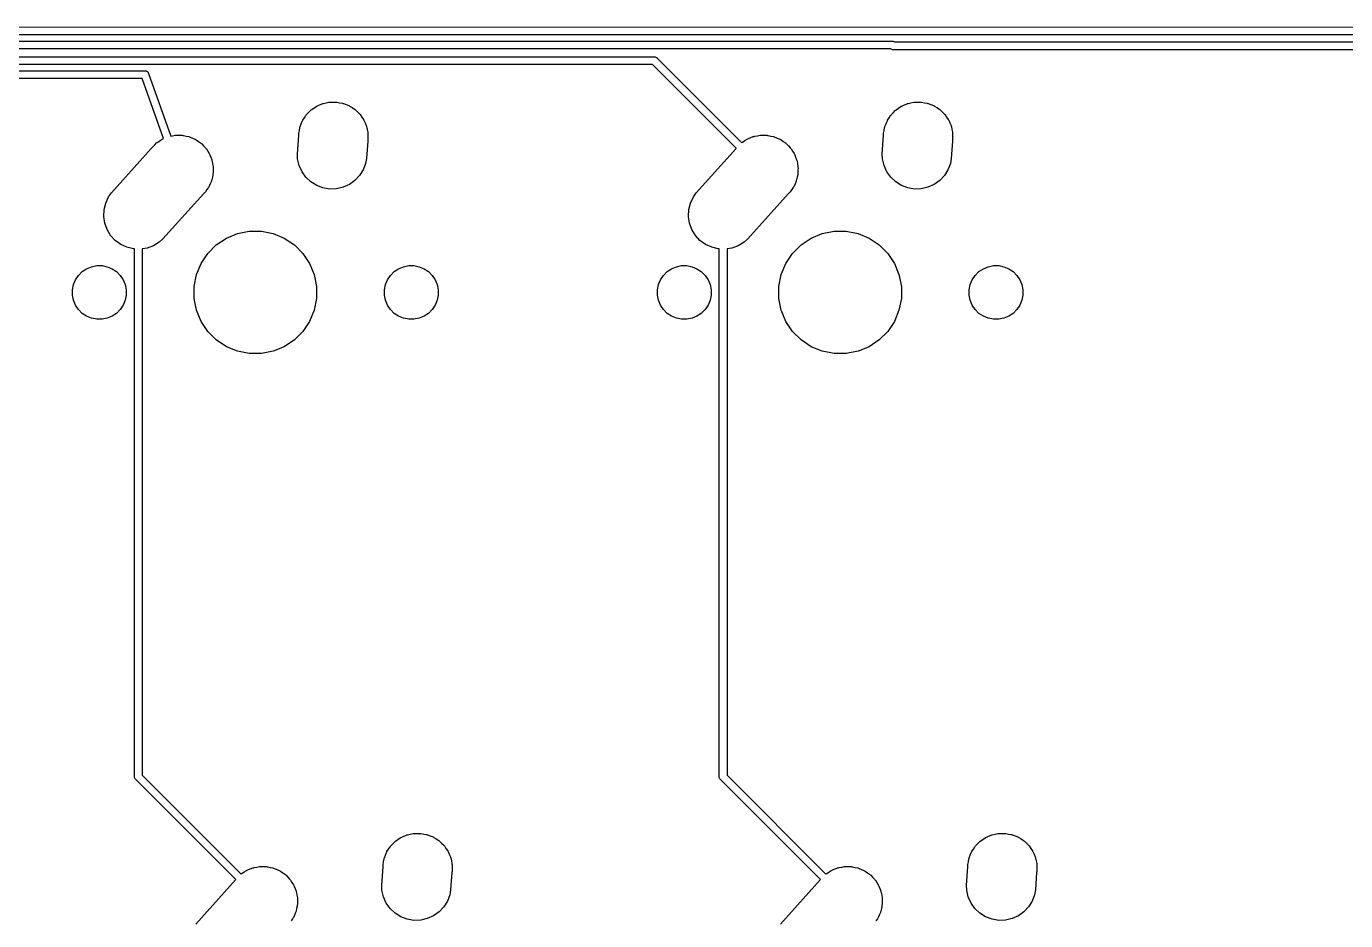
# Model space of a CAD drawing. Extents: x -26.1 to -7.5, y -7.6 to -2.2.
# Drawn here: x -11.126 to -9.434, y -3.339 to -2.191 of the extents above; entities that cross this region are included whole.
import ezdxf

# ---------------------------------------------------------------- set-up
doc = ezdxf.new("R2010")
doc.units = 0
doc.header["$MEASUREMENT"] = 0
doc.layers.add('BLACK', color=7, linetype='CONTINUOUS')

msp = doc.modelspace()

# ---------------------------------------------------------------- linework, layer by layer
at = {"layer": 'BLACK', "linetype": 'CONTINUOUS'}
for p, q in [((-21.1002, -2.191), (-8.00043, -2.192)), ((-8.00226, -2.202), (-21.0979, -2.201)), ((-20.8736, -2.20987), (-10.016, -2.20987)), ((-10.016, -2.20987), (-10.0158, -2.20985)), ((-10.0158, -2.20985), (-10.0155, -2.20987)), ((-10.0155, -2.20987), (-10.0148, -2.20995)), ((-10.0148, -2.20995), (-10.0138, -2.21023)), ((-10.0138, -2.21023), (-10.013, -2.2107)), ((-10.013, -2.2107), (-10.0126, -2.211)), ((-10.0126, -2.211), (-8.73143, -2.211)), ((-10.0178, -2.21987), (-20.8718, -2.21987)), ((-20.8088, -2.23), (-10.3214, -2.23)), ((-10.3214, -2.23), (-10.3212, -2.22998)), ((-10.3212, -2.22998), (-10.3209, -2.23)), ((-10.3209, -2.23), (-10.3202, -2.23007)), ((-10.3202, -2.23007), (-10.3193, -2.23036)), ((-10.3193, -2.23036), (-10.3184, -2.23082)), ((-10.3184, -2.23082), (-10.3176, -2.23145)), ((-10.3176, -2.23145), (-10.3175, -2.23164)), ((-10.3175, -2.23164), (-10.2089, -2.34026)), ((-10.0174, -2.22018), (-10.0178, -2.21987)), ((-10.0166, -2.22064), (-10.0174, -2.22018)), ((-10.0156, -2.22093), (-10.0166, -2.22064)), ((-10.0149, -2.221), (-10.0156, -2.22093)), ((-10.0146, -2.22102), (-10.0149, -2.221)), ((-10.0149, -2.221), (-10.0149, -2.221)), ((-10.0144, -2.221), (-10.0146, -2.22102)), ((-8.73326, -2.221), (-10.0144, -2.221)), ((-10.3233, -2.24), (-20.8069, -2.24)), ((-20.7338, -2.24787), (-10.9747, -2.24787)), ((-10.9747, -2.24787), (-10.9743, -2.24786)), ((-10.9743, -2.24786), (-10.974, -2.24791)), ((-10.974, -2.24791), (-10.9736, -2.24795)), ((-10.9736, -2.24795), (-10.9735, -2.24798)), ((-10.9735, -2.24798), (-10.9733, -2.248)), ((-10.9733, -2.248), (-10.973, -2.24813)), ((-10.973, -2.24813), (-10.9726, -2.24823)), ((-10.9726, -2.24823), (-10.9725, -2.24829)), ((-10.9725, -2.24829), (-10.9724, -2.24834)), ((-10.9724, -2.24834), (-10.9721, -2.24853)), ((-10.9721, -2.24853), (-10.9718, -2.2487)), ((-10.9718, -2.2487), (-10.9717, -2.24878)), ((-10.9717, -2.24878), (-10.9716, -2.24885)), ((-10.9716, -2.24885), (-10.9713, -2.24909)), ((-10.9713, -2.24909), (-10.971, -2.24932)), ((-10.971, -2.24932), (-10.9709, -2.24942)), ((-10.9709, -2.24942), (-10.9708, -2.24951)), ((-10.9708, -2.24951), (-10.9706, -2.2498)), ((-10.9706, -2.2498), (-10.9704, -2.25008)), ((-10.9704, -2.25008), (-10.9703, -2.2502)), ((-10.9703, -2.2502), (-10.9703, -2.2503)), ((-10.2159, -2.34733), (-10.3233, -2.24)), ((-10.9781, -2.25787), (-20.7319, -2.25787)), ((-10.9507, -2.33505), (-10.9781, -2.25787)), ((-10.9703, -2.2503), (-10.9701, -2.25063)), ((-10.9701, -2.25063), (-10.9699, -2.25095)), ((-10.9699, -2.25095), (-10.9698, -2.25131)), ((-10.9698, -2.25131), (-10.9412, -2.33175)), ((-10.7645, -2.30164), (-10.762, -2.29894)), ((-10.762, -2.29894), (-10.7614, -2.29856)), ((-10.7614, -2.29856), (-10.761, -2.2981)), ((-10.761, -2.2981), (-10.7579, -2.29603)), ((-10.7579, -2.29603), (-10.7549, -2.29388)), ((-10.7549, -2.29388), (-10.7543, -2.29361)), ((-10.7543, -2.29361), (-10.7537, -2.29325)), ((-10.7537, -2.29325), (-10.7503, -2.29183)), ((-10.7503, -2.29183), (-10.7469, -2.29031)), ((-10.7469, -2.29031), (-10.7463, -2.29016)), ((-10.7463, -2.29016), (-10.7457, -2.28991)), ((-10.7457, -2.28991), (-10.742, -2.28919)), ((-10.742, -2.28919), (-10.7384, -2.28836)), ((-10.7384, -2.28836), (-10.7377, -2.28834)), ((-10.7377, -2.28834), (-10.7371, -2.28821)), ((-10.7371, -2.28821), (-10.7334, -2.28821)), ((-10.7334, -2.28821), (-10.7297, -2.2881)), ((-10.7297, -2.2881), (-10.729, -2.28821)), ((-10.729, -2.28821), (-10.7284, -2.28821)), ((-10.7284, -2.28821), (-10.7247, -2.28893)), ((-10.7247, -2.28893), (-10.7211, -2.28955)), ((-10.7211, -2.28955), (-10.7205, -2.28978)), ((-10.7205, -2.28978), (-10.7198, -2.28991)), ((-10.7198, -2.28991), (-10.7164, -2.29133)), ((-10.7164, -2.29133), (-10.7129, -2.29265)), ((-10.7129, -2.29265), (-10.7124, -2.293)), ((-10.7124, -2.293), (-10.7118, -2.29325)), ((-10.7118, -2.29325), (-10.7087, -2.29531)), ((-10.7087, -2.29531), (-10.7055, -2.29728)), ((-10.7055, -2.29728), (-10.7051, -2.29773)), ((-10.7051, -2.29773), (-10.7045, -2.2981)), ((-10.7045, -2.2981), (-10.7019, -2.30072)), ((-10.7019, -2.30072), (-10.6992, -2.30327)), ((-10.0145, -2.30164), (-10.012, -2.29894)), ((-10.012, -2.29894), (-10.0114, -2.29856)), ((-10.0114, -2.29856), (-10.011, -2.2981)), ((-10.011, -2.2981), (-10.0079, -2.29603)), ((-10.0079, -2.29603), (-10.0049, -2.29388)), ((-10.0049, -2.29388), (-10.0043, -2.29361)), ((-10.0043, -2.29361), (-10.0037, -2.29325)), ((-10.0037, -2.29325), (-10.0003, -2.29183)), ((-10.0003, -2.29183), (-9.9969, -2.29031)), ((-9.9969, -2.29031), (-9.99626, -2.29016)), ((-9.99626, -2.29016), (-9.99566, -2.28991)), ((-9.99566, -2.28991), (-9.99202, -2.28919)), ((-9.99202, -2.28919), (-9.9884, -2.28836)), ((-9.9884, -2.28836), (-9.98774, -2.28834)), ((-9.98774, -2.28834), (-9.9871, -2.28821)), ((-9.9871, -2.28821), (-9.98339, -2.28821)), ((-9.98339, -2.28821), (-9.97968, -2.2881)), ((-9.97968, -2.2881), (-9.97903, -2.28821)), ((-9.97903, -2.28821), (-9.97838, -2.28821)), ((-9.97838, -2.28821), (-9.97474, -2.28893)), ((-9.97474, -2.28893), (-9.97107, -2.28955)), ((-9.97107, -2.28955), (-9.97046, -2.28978)), ((-9.97046, -2.28978), (-9.96982, -2.28991)), ((-9.96982, -2.28991), (-9.96639, -2.29133)), ((-9.96639, -2.29133), (-9.96292, -2.29265)), ((-9.96292, -2.29265), (-9.96237, -2.293)), ((-9.96237, -2.293), (-9.96176, -2.29325)), ((-9.96176, -2.29325), (-9.95867, -2.29531)), ((-9.95867, -2.29531), (-9.95553, -2.29728)), ((-9.95553, -2.29728), (-9.95505, -2.29773)), ((-9.95505, -2.29773), (-9.95451, -2.2981)), ((-9.95451, -2.2981), (-9.95188, -2.30072)), ((-9.95188, -2.30072), (-9.94918, -2.30327)), ((-10.7753, -2.31958), (-10.7739, -2.31615)), ((-10.7739, -2.31615), (-10.7726, -2.31268)), ((-10.7726, -2.31268), (-10.7722, -2.31213)), ((-10.7722, -2.31213), (-10.772, -2.31152)), ((-10.772, -2.31152), (-10.7699, -2.30843)), ((-10.7699, -2.30843), (-10.768, -2.30529)), ((-10.768, -2.30529), (-10.7675, -2.30481)), ((-10.7675, -2.30481), (-10.7671, -2.30427)), ((-10.7671, -2.30427), (-10.7645, -2.30164)), ((-10.6992, -2.30327), (-10.6988, -2.3038)), ((-10.6988, -2.3038), (-10.6983, -2.30427)), ((-10.6983, -2.30427), (-10.6963, -2.30735)), ((-10.6963, -2.30735), (-10.6941, -2.31038)), ((-10.6941, -2.31038), (-10.6939, -2.31098)), ((-10.6939, -2.31098), (-10.6935, -2.31152)), ((-10.6935, -2.31152), (-10.6921, -2.31495)), ((-10.6921, -2.31495), (-10.6905, -2.31834)), ((-10.0253, -2.31958), (-10.0239, -2.31615)), ((-10.0239, -2.31615), (-10.0226, -2.31268)), ((-10.0226, -2.31268), (-10.0222, -2.31213)), ((-10.0222, -2.31213), (-10.022, -2.31152)), ((-10.022, -2.31152), (-10.0199, -2.30843)), ((-10.0199, -2.30843), (-10.018, -2.30529)), ((-10.018, -2.30529), (-10.0175, -2.30481)), ((-10.0175, -2.30481), (-10.0171, -2.30427)), ((-10.0171, -2.30427), (-10.0145, -2.30164)), ((-9.94918, -2.30327), (-9.9488, -2.3038)), ((-9.9488, -2.3038), (-9.94834, -2.30427)), ((-9.94834, -2.30427), (-9.94627, -2.30735)), ((-9.94627, -2.30735), (-9.94412, -2.31038)), ((-9.94412, -2.31038), (-9.94385, -2.31098)), ((-9.94385, -2.31098), (-9.94349, -2.31152)), ((-9.94349, -2.31152), (-9.94207, -2.31495)), ((-9.94207, -2.31495), (-9.94055, -2.31834)), ((-10.9412, -2.33175), (-10.9388, -2.33139)), ((-10.9388, -2.33139), (-10.9355, -2.33073)), ((-10.9355, -2.33073), (-10.9345, -2.33073)), ((-10.9345, -2.33073), (-10.9336, -2.33058)), ((-10.9336, -2.33058), (-10.9302, -2.33073)), ((-10.9302, -2.33073), (-10.9268, -2.33073)), ((-10.9268, -2.33073), (-10.9258, -2.33092)), ((-10.9258, -2.33092), (-10.9249, -2.33096)), ((-10.9249, -2.33096), (-10.9216, -2.33177)), ((-10.9216, -2.33177), (-10.9182, -2.33243)), ((-10.9182, -2.33243), (-10.9173, -2.33281)), ((-10.9173, -2.33281), (-10.9164, -2.33304)), ((-10.9164, -2.33304), (-10.9133, -2.33447)), ((-10.9133, -2.33447), (-10.9102, -2.33577)), ((-10.7787, -2.35446), (-10.777, -2.33098)), ((-10.777, -2.32814), (-10.7763, -2.32449)), ((-10.777, -2.33098), (-10.777, -2.32814)), ((-10.7763, -2.32449), (-10.7757, -2.32083)), ((-10.7757, -2.32083), (-10.7755, -2.32022)), ((-10.7755, -2.32022), (-10.7753, -2.31958)), ((-10.6905, -2.31834), (-10.6904, -2.31898)), ((-10.6904, -2.31898), (-10.6902, -2.31958)), ((-10.6902, -2.31958), (-10.6894, -2.32322)), ((-10.6894, -2.32322), (-10.6886, -2.32684)), ((-10.6886, -2.32684), (-10.6886, -2.3275)), ((-10.6886, -2.3275), (-10.6884, -2.32814)), ((-10.6884, -2.32814), (-10.6884, -2.33185)), ((-10.6884, -2.33185), (-10.6884, -2.33338)), ((-10.6884, -2.33338), (-10.6884, -2.33403)), ((-10.6884, -2.33403), (-10.6884, -2.33686)), ((-10.2004, -2.33488), (-10.1972, -2.33373)), ((-10.1972, -2.33373), (-10.1941, -2.33243)), ((-10.1941, -2.33243), (-10.1931, -2.33224)), ((-10.1931, -2.33224), (-10.1922, -2.3319)), ((-10.1922, -2.3319), (-10.1888, -2.33139)), ((-10.1888, -2.33139), (-10.1855, -2.33073)), ((-10.1855, -2.33073), (-10.1845, -2.33073)), ((-10.1845, -2.33073), (-10.1836, -2.33058)), ((-10.1836, -2.33058), (-10.1802, -2.33073)), ((-10.1802, -2.33073), (-10.1768, -2.33073)), ((-10.1768, -2.33073), (-10.1758, -2.33092)), ((-10.1758, -2.33092), (-10.1749, -2.33096)), ((-10.1749, -2.33096), (-10.1716, -2.33177)), ((-10.1716, -2.33177), (-10.1682, -2.33243)), ((-10.1682, -2.33243), (-10.1673, -2.33281)), ((-10.1673, -2.33281), (-10.1664, -2.33304)), ((-10.1664, -2.33304), (-10.1633, -2.33447)), ((-10.1633, -2.33447), (-10.1602, -2.33577)), ((-10.0287, -2.35446), (-10.027, -2.33098)), ((-10.027, -2.32814), (-10.0263, -2.32449)), ((-10.027, -2.33098), (-10.027, -2.32814)), ((-10.0263, -2.32449), (-10.0257, -2.32083)), ((-10.0257, -2.32083), (-10.0255, -2.32022)), ((-10.0255, -2.32022), (-10.0253, -2.31958)), ((-9.94055, -2.31834), (-9.9404, -2.31898)), ((-9.9404, -2.31898), (-9.94015, -2.31958)), ((-9.94015, -2.31958), (-9.93943, -2.32322)), ((-9.93943, -2.32322), (-9.9386, -2.32684)), ((-9.9386, -2.32684), (-9.93858, -2.3275)), ((-9.93858, -2.3275), (-9.93845, -2.32814)), ((-9.93845, -2.32814), (-9.93845, -2.33185)), ((-9.93845, -2.33185), (-9.9384, -2.33338)), ((-9.9384, -2.33338), (-9.93845, -2.33403)), ((-9.93845, -2.33403), (-9.93845, -2.33686)), ((-11.0172, -2.40454), (-10.9662, -2.34779)), ((-10.9662, -2.34779), (-10.9656, -2.34679)), ((-10.9656, -2.34679), (-10.9633, -2.34455)), ((-10.9633, -2.34455), (-10.9627, -2.34382)), ((-10.9627, -2.34382), (-10.9618, -2.34301)), ((-10.9618, -2.34301), (-10.9594, -2.34062)), ((-10.9594, -2.34062), (-10.9586, -2.34007)), ((-10.9586, -2.34007), (-10.9579, -2.33941)), ((-10.9579, -2.33941), (-10.955, -2.33765)), ((-10.955, -2.33765), (-10.9521, -2.33577)), ((-10.9521, -2.33577), (-10.9512, -2.33539)), ((-10.9512, -2.33539), (-10.9507, -2.33505)), ((-10.9102, -2.33577), (-10.9094, -2.33632)), ((-10.9094, -2.33632), (-10.9085, -2.33673)), ((-10.9085, -2.33673), (-10.9057, -2.33874)), ((-10.9057, -2.33874), (-10.9029, -2.34062)), ((-10.9029, -2.34062), (-10.9022, -2.34131)), ((-10.9022, -2.34131), (-10.9014, -2.34189)), ((-10.9014, -2.34189), (-10.8992, -2.34439)), ((-10.8992, -2.34439), (-10.8968, -2.34679)), ((-10.8968, -2.34679), (-10.8962, -2.3476)), ((-10.8962, -2.3476), (-10.8956, -2.34833)), ((-10.8956, -2.34833), (-10.8938, -2.35123)), ((-10.8938, -2.35123), (-10.8919, -2.35404)), ((-10.6887, -2.33837), (-10.6903, -2.36055)), ((-10.6884, -2.33686), (-10.6887, -2.33837)), ((-10.2672, -2.40454), (-10.2162, -2.34779)), ((-10.2162, -2.34779), (-10.2159, -2.34733)), ((-10.2089, -2.34026), (-10.2086, -2.34007)), ((-10.2086, -2.34007), (-10.2079, -2.33941)), ((-10.2079, -2.33941), (-10.205, -2.33765)), ((-10.205, -2.33765), (-10.2021, -2.33577)), ((-10.2021, -2.33577), (-10.2012, -2.33539)), ((-10.2012, -2.33539), (-10.2004, -2.33488)), ((-10.1602, -2.33577), (-10.1594, -2.33632)), ((-10.1594, -2.33632), (-10.1585, -2.33673)), ((-10.1585, -2.33673), (-10.1557, -2.33874)), ((-10.1557, -2.33874), (-10.1529, -2.34062)), ((-10.1529, -2.34062), (-10.1522, -2.34131)), ((-10.1522, -2.34131), (-10.1514, -2.34189)), ((-10.1514, -2.34189), (-10.1492, -2.34439)), ((-10.1492, -2.34439), (-10.1468, -2.34679)), ((-10.1468, -2.34679), (-10.1462, -2.3476)), ((-10.1462, -2.3476), (-10.1456, -2.34833)), ((-10.1456, -2.34833), (-10.1438, -2.35123)), ((-10.1438, -2.35123), (-10.1419, -2.35404)), ((-9.93875, -2.33837), (-9.94028, -2.36055)), ((-9.93845, -2.33686), (-9.93875, -2.33837)), ((-10.8919, -2.35404), (-10.8915, -2.35495)), ((-10.8915, -2.35495), (-10.891, -2.35579)), ((-10.891, -2.35579), (-10.8899, -2.35897)), ((-10.8899, -2.35897), (-10.8886, -2.3621)), ((-10.8886, -2.3621), (-10.8884, -2.36306)), ((-10.8884, -2.36306), (-10.888, -2.36399)), ((-10.888, -2.36399), (-10.8875, -2.36734)), ((-10.8875, -2.36734), (-10.8869, -2.37066)), ((-10.7785, -2.36099), (-10.7787, -2.35446)), ((-10.7765, -2.3695), (-10.7785, -2.36099)), ((-10.6914, -2.367), (-10.6945, -2.37515)), ((-10.6903, -2.36055), (-10.6914, -2.367)), ((-10.1419, -2.35404), (-10.1415, -2.35495)), ((-10.1415, -2.35495), (-10.141, -2.35579)), ((-10.141, -2.35579), (-10.1399, -2.35897)), ((-10.1399, -2.35897), (-10.1386, -2.3621)), ((-10.1386, -2.3621), (-10.1384, -2.36306)), ((-10.1384, -2.36306), (-10.138, -2.36399)), ((-10.138, -2.36399), (-10.1375, -2.36734)), ((-10.1375, -2.36734), (-10.1369, -2.37066)), ((-10.0285, -2.36099), (-10.0287, -2.35446)), ((-10.0265, -2.3695), (-10.0285, -2.36099)), ((-9.94137, -2.367), (-9.94447, -2.37515)), ((-9.94028, -2.36055), (-9.94137, -2.367)), ((-10.8879, -2.38462), (-10.8886, -2.38794)), ((-10.8871, -2.38133), (-10.8879, -2.38462)), ((-10.8869, -2.37938), (-10.8871, -2.38035)), ((-10.8871, -2.38035), (-10.8871, -2.38133)), ((-10.8869, -2.37066), (-10.8869, -2.37164)), ((-10.8869, -2.37164), (-10.8867, -2.37261)), ((-10.8867, -2.37261), (-10.8869, -2.376)), ((-10.8869, -2.376), (-10.8869, -2.37938)), ((-10.7729, -2.37746), (-10.7765, -2.3695)), ((-10.7679, -2.38457), (-10.7729, -2.37746)), ((-10.7615, -2.39055), (-10.7679, -2.38457)), ((-10.6991, -2.38255), (-10.7051, -2.3889)), ((-10.6945, -2.37515), (-10.6991, -2.38255)), ((-10.1379, -2.38462), (-10.1386, -2.38794)), ((-10.1371, -2.38133), (-10.1379, -2.38462)), ((-10.1369, -2.37938), (-10.1371, -2.38035)), ((-10.1371, -2.38035), (-10.1371, -2.38133)), ((-10.1369, -2.37066), (-10.1369, -2.37164)), ((-10.1369, -2.37164), (-10.1367, -2.37261)), ((-10.1367, -2.37261), (-10.1369, -2.376)), ((-10.1369, -2.376), (-10.1369, -2.37938)), ((-10.0229, -2.37746), (-10.0265, -2.3695)), ((-10.0179, -2.38457), (-10.0229, -2.37746)), ((-10.0115, -2.39055), (-10.0179, -2.38457)), ((-9.9491, -2.38255), (-9.95508, -2.3889)), ((-9.94447, -2.37515), (-9.9491, -2.38255)), ((-10.8949, -2.40044), (-10.8968, -2.40325)), ((-10.8929, -2.39771), (-10.8949, -2.40044)), ((-10.8925, -2.39682), (-10.8929, -2.39771)), ((-10.8919, -2.396), (-10.8925, -2.39682)), ((-10.8906, -2.39287), (-10.8919, -2.396)), ((-10.8892, -2.3898), (-10.8906, -2.39287)), ((-10.889, -2.38885), (-10.8892, -2.3898)), ((-10.8886, -2.38794), (-10.889, -2.38885)), ((-10.7541, -2.39518), (-10.7615, -2.39055)), ((-10.746, -2.39828), (-10.7541, -2.39518)), ((-10.7374, -2.39973), (-10.746, -2.39828)), ((-10.7287, -2.39948), (-10.7374, -2.39973)), ((-10.7202, -2.39753), (-10.7287, -2.39948)), ((-10.7122, -2.39395), (-10.7202, -2.39753)), ((-10.7051, -2.3889), (-10.7122, -2.39395)), ((-10.1449, -2.40044), (-10.1468, -2.40325)), ((-10.1429, -2.39771), (-10.1449, -2.40044)), ((-10.1425, -2.39682), (-10.1429, -2.39771)), ((-10.1419, -2.396), (-10.1425, -2.39682)), ((-10.1406, -2.39287), (-10.1419, -2.396)), ((-10.1392, -2.3898), (-10.1406, -2.39287)), ((-10.139, -2.38885), (-10.1392, -2.3898)), ((-10.1386, -2.38794), (-10.139, -2.38885)), ((-10.0041, -2.39518), (-10.0115, -2.39055)), ((-9.99598, -2.39828), (-10.0041, -2.39518)), ((-9.98738, -2.39973), (-9.99598, -2.39828)), ((-9.97866, -2.39948), (-9.98738, -2.39973)), ((-9.97015, -2.39753), (-9.97866, -2.39948)), ((-9.96219, -2.39395), (-9.97015, -2.39753)), ((-9.95508, -2.3889), (-9.96219, -2.39395)), ((-11.0268, -2.42619), (-11.0247, -2.41772)), ((-11.0247, -2.41772), (-11.021, -2.40981)), ((-11.021, -2.40981), (-11.0172, -2.40454)), ((-10.899, -2.40549), (-10.9512, -2.4637)), ((-10.8968, -2.40325), (-10.899, -2.40549)), ((-10.2768, -2.42619), (-10.2747, -2.41772)), ((-10.2747, -2.41772), (-10.271, -2.40981)), ((-10.271, -2.40981), (-10.2672, -2.40454)), ((-10.149, -2.40549), (-10.2012, -2.4637)), ((-10.1468, -2.40325), (-10.149, -2.40549)), ((-11.0272, -2.43491), (-11.0268, -2.42619)), ((-11.0259, -2.44353), (-11.0272, -2.43491)), ((-10.2772, -2.43491), (-10.2768, -2.42619)), ((-10.2759, -2.44353), (-10.2772, -2.43491)), ((-11.0229, -2.45173), (-11.0259, -2.44353)), ((-11.0184, -2.45919), (-11.0229, -2.45173)), ((-10.2729, -2.45173), (-10.2759, -2.44353)), ((-10.2684, -2.45919), (-10.2729, -2.45173)), ((-11.0125, -2.46563), (-11.0184, -2.45919)), ((-11.0054, -2.47079), (-11.0125, -2.46563)), ((-10.956, -2.46811), (-10.9635, -2.47264)), ((-10.9512, -2.4637), (-10.956, -2.46811)), ((-10.8828, -2.47153), (-10.8699, -2.46293)), ((-10.8699, -2.46293), (-10.8556, -2.45702)), ((-10.8556, -2.45702), (-10.8405, -2.454)), ((-10.8405, -2.454), (-10.825, -2.454)), ((-10.825, -2.454), (-10.8098, -2.45702)), ((-10.8098, -2.45702), (-10.7956, -2.46293)), ((-10.7956, -2.46293), (-10.7827, -2.47153)), ((-10.2625, -2.46563), (-10.2684, -2.45919)), ((-10.2554, -2.47079), (-10.2625, -2.46563)), ((-10.206, -2.46811), (-10.2135, -2.47264)), ((-10.2012, -2.4637), (-10.206, -2.46811)), ((-10.1328, -2.47153), (-10.1199, -2.46293)), ((-10.1199, -2.46293), (-10.1056, -2.45702)), ((-10.1056, -2.45702), (-10.0905, -2.454)), ((-10.0905, -2.454), (-10.075, -2.454)), ((-10.075, -2.454), (-10.0598, -2.45702)), ((-10.0598, -2.45702), (-10.0456, -2.46293)), ((-10.0456, -2.46293), (-10.0327, -2.47153)), ((-10.9975, -2.47448), (-11.0054, -2.47079)), ((-10.989, -2.47656), (-10.9975, -2.47448)), ((-10.9877, -2.47661), (-10.989, -2.47656)), ((-10.9877, -3.1537), (-10.9877, -2.47661)), ((-10.9717, -2.47562), (-10.9777, -2.47654)), ((-10.9777, -2.47654), (-10.9777, -3.15187)), ((-10.9635, -2.47264), (-10.9717, -2.47562)), ((-10.9023, -2.49532), (-10.8937, -2.48246)), ((-10.8937, -2.48246), (-10.8828, -2.47153)), ((-10.7827, -2.47153), (-10.7718, -2.48246)), ((-10.7718, -2.48246), (-10.7632, -2.49532)), ((-10.2475, -2.47448), (-10.2554, -2.47079)), ((-10.239, -2.47656), (-10.2475, -2.47448)), ((-10.2377, -2.47661), (-10.239, -2.47656)), ((-10.2377, -3.1537), (-10.2377, -2.47661)), ((-10.2217, -2.47562), (-10.2277, -2.47654)), ((-10.2277, -2.47654), (-10.2277, -3.15187)), ((-10.2135, -2.47264), (-10.2217, -2.47562)), ((-10.1523, -2.49532), (-10.1437, -2.48246)), ((-10.1437, -2.48246), (-10.1328, -2.47153)), ((-10.0327, -2.47153), (-10.0218, -2.48246)), ((-10.0218, -2.48246), (-10.0132, -2.49532)), ((-11.0547, -2.50574), (-11.0491, -2.50197)), ((-11.0491, -2.50197), (-11.0428, -2.49938)), ((-11.0428, -2.49938), (-11.0361, -2.49805)), ((-11.0361, -2.49805), (-11.0293, -2.49805)), ((-11.0293, -2.49805), (-11.0227, -2.49938)), ((-11.0227, -2.49938), (-11.0164, -2.50197)), ((-11.0164, -2.50197), (-11.0108, -2.50574)), ((-10.9082, -2.5096), (-10.9023, -2.49532)), ((-10.7632, -2.49532), (-10.7573, -2.5096)), ((-10.6547, -2.50574), (-10.6491, -2.50197)), ((-10.6491, -2.50197), (-10.6428, -2.49938)), ((-10.6428, -2.49938), (-10.6361, -2.49805)), ((-10.6361, -2.49805), (-10.6293, -2.49805)), ((-10.6293, -2.49805), (-10.6227, -2.49938)), ((-10.6227, -2.49938), (-10.6164, -2.50197)), ((-10.6164, -2.50197), (-10.6108, -2.50574)), ((-10.3047, -2.50574), (-10.2991, -2.50197)), ((-10.2991, -2.50197), (-10.2928, -2.49938)), ((-10.2928, -2.49938), (-10.2861, -2.49805)), ((-10.2861, -2.49805), (-10.2793, -2.49805)), ((-10.2793, -2.49805), (-10.2727, -2.49938)), ((-10.2727, -2.49938), (-10.2664, -2.50197)), ((-10.2664, -2.50197), (-10.2608, -2.50574)), ((-10.1582, -2.5096), (-10.1523, -2.49532)), ((-10.0132, -2.49532), (-10.0073, -2.5096)), ((-9.9047, -2.50574), (-9.89906, -2.50197)), ((-9.89906, -2.50197), (-9.89279, -2.49938)), ((-9.89279, -2.49938), (-9.88613, -2.49805)), ((-9.88613, -2.49805), (-9.87935, -2.49805)), ((-9.87935, -2.49805), (-9.87269, -2.49938)), ((-9.87269, -2.49938), (-9.86642, -2.50197)), ((-9.86642, -2.50197), (-9.86078, -2.50574)), ((-11.0659, -2.52245), (-11.0633, -2.51618)), ((-11.0633, -2.51618), (-11.0595, -2.51054)), ((-11.0595, -2.51054), (-11.0547, -2.50574)), ((-11.0108, -2.50574), (-11.006, -2.51054)), ((-11.006, -2.51054), (-11.0022, -2.51618)), ((-11.0022, -2.51618), (-10.9996, -2.52245)), ((-10.9112, -2.52477), (-10.9082, -2.5096)), ((-10.7573, -2.5096), (-10.7542, -2.52477)), ((-10.6659, -2.52245), (-10.6633, -2.51618)), ((-10.6633, -2.51618), (-10.6595, -2.51054)), ((-10.6595, -2.51054), (-10.6547, -2.50574)), ((-10.6108, -2.50574), (-10.606, -2.51054)), ((-10.606, -2.51054), (-10.6022, -2.51618)), ((-10.6022, -2.51618), (-10.5996, -2.52245)), ((-10.3159, -2.52245), (-10.3133, -2.51618)), ((-10.3133, -2.51618), (-10.3095, -2.51054)), ((-10.3095, -2.51054), (-10.3047, -2.50574)), ((-10.2608, -2.50574), (-10.256, -2.51054)), ((-10.256, -2.51054), (-10.2522, -2.51618)), ((-10.2522, -2.51618), (-10.2496, -2.52245)), ((-10.1612, -2.52477), (-10.1582, -2.5096)), ((-10.0073, -2.5096), (-10.0042, -2.52477)), ((-9.91587, -2.52245), (-9.91327, -2.51618)), ((-9.91327, -2.51618), (-9.9095, -2.51054)), ((-9.9095, -2.51054), (-9.9047, -2.50574)), ((-9.86078, -2.50574), (-9.85598, -2.51054)), ((-9.85598, -2.51054), (-9.85221, -2.51618)), ((-9.85221, -2.51618), (-9.84962, -2.52245)), ((-11.0672, -2.52911), (-11.0659, -2.52245)), ((-11.0672, -2.53589), (-11.0672, -2.52911)), ((-11.0659, -2.54255), (-11.0672, -2.53589)), ((-10.9996, -2.52245), (-10.9983, -2.52911)), ((-10.9983, -2.53589), (-10.9996, -2.54255)), ((-10.9983, -2.52911), (-10.9983, -2.53589)), ((-10.9112, -2.54023), (-10.9112, -2.52477)), ((-10.7542, -2.52477), (-10.7542, -2.54023)), ((-10.6672, -2.52911), (-10.6659, -2.52245)), ((-10.6672, -2.53589), (-10.6672, -2.52911)), ((-10.6659, -2.54255), (-10.6672, -2.53589)), ((-10.5996, -2.52245), (-10.5983, -2.52911)), ((-10.5983, -2.53589), (-10.5996, -2.54255)), ((-10.5983, -2.52911), (-10.5983, -2.53589)), ((-10.3172, -2.52911), (-10.3159, -2.52245)), ((-10.3172, -2.53589), (-10.3172, -2.52911)), ((-10.3159, -2.54255), (-10.3172, -2.53589)), ((-10.2496, -2.52245), (-10.2483, -2.52911)), ((-10.2483, -2.53589), (-10.2496, -2.54255)), ((-10.2483, -2.52911), (-10.2483, -2.53589)), ((-10.1612, -2.54023), (-10.1612, -2.52477)), ((-10.0042, -2.52477), (-10.0042, -2.54023)), ((-9.91719, -2.52911), (-9.91587, -2.52245)), ((-9.91719, -2.53589), (-9.91719, -2.52911)), ((-9.91587, -2.54255), (-9.91719, -2.53589)), ((-9.84962, -2.52245), (-9.84829, -2.52911)), ((-9.84829, -2.53589), (-9.84962, -2.54255)), ((-9.84829, -2.52911), (-9.84829, -2.53589)), ((-11.0633, -2.54882), (-11.0659, -2.54255)), ((-11.0595, -2.55446), (-11.0633, -2.54882)), ((-11.0547, -2.55926), (-11.0595, -2.55446)), ((-11.006, -2.55446), (-11.0108, -2.55926)), ((-11.0022, -2.54882), (-11.006, -2.55446)), ((-10.9996, -2.54255), (-11.0022, -2.54882)), ((-10.9082, -2.5554), (-10.9112, -2.54023)), ((-10.7542, -2.54023), (-10.7573, -2.5554)), ((-10.6633, -2.54882), (-10.6659, -2.54255)), ((-10.6595, -2.55446), (-10.6633, -2.54882)), ((-10.6547, -2.55926), (-10.6595, -2.55446)), ((-10.606, -2.55446), (-10.6108, -2.55926)), ((-10.6022, -2.54882), (-10.606, -2.55446)), ((-10.5996, -2.54255), (-10.6022, -2.54882)), ((-10.3133, -2.54882), (-10.3159, -2.54255)), ((-10.3095, -2.55446), (-10.3133, -2.54882)), ((-10.3047, -2.55926), (-10.3095, -2.55446)), ((-10.256, -2.55446), (-10.2608, -2.55926)), ((-10.2522, -2.54882), (-10.256, -2.55446)), ((-10.2496, -2.54255), (-10.2522, -2.54882)), ((-10.1582, -2.5554), (-10.1612, -2.54023)), ((-10.0042, -2.54023), (-10.0073, -2.5554)), ((-9.91327, -2.54882), (-9.91587, -2.54255)), ((-9.9095, -2.55446), (-9.91327, -2.54882)), ((-9.9047, -2.55926), (-9.9095, -2.55446)), ((-9.85598, -2.55446), (-9.86078, -2.55926)), ((-9.85221, -2.54882), (-9.85598, -2.55446)), ((-9.84962, -2.54255), (-9.85221, -2.54882)), ((-11.0491, -2.56303), (-11.0547, -2.55926)), ((-11.0428, -2.56562), (-11.0491, -2.56303)), ((-11.0361, -2.56695), (-11.0428, -2.56562)), ((-11.0293, -2.56695), (-11.0361, -2.56695)), ((-11.0227, -2.56562), (-11.0293, -2.56695)), ((-11.0164, -2.56303), (-11.0227, -2.56562)), ((-11.0108, -2.55926), (-11.0164, -2.56303)), ((-10.9023, -2.56968), (-10.9082, -2.5554)), ((-10.8937, -2.58254), (-10.9023, -2.56968)), ((-10.7632, -2.56968), (-10.7718, -2.58254)), ((-10.7573, -2.5554), (-10.7632, -2.56968)), ((-10.6491, -2.56303), (-10.6547, -2.55926)), ((-10.6428, -2.56562), (-10.6491, -2.56303)), ((-10.6361, -2.56695), (-10.6428, -2.56562)), ((-10.6293, -2.56695), (-10.6361, -2.56695)), ((-10.6227, -2.56562), (-10.6293, -2.56695)), ((-10.6164, -2.56303), (-10.6227, -2.56562)), ((-10.6108, -2.55926), (-10.6164, -2.56303)), ((-10.2991, -2.56303), (-10.3047, -2.55926)), ((-10.2928, -2.56562), (-10.2991, -2.56303)), ((-10.2861, -2.56695), (-10.2928, -2.56562)), ((-10.2793, -2.56695), (-10.2861, -2.56695)), ((-10.2727, -2.56562), (-10.2793, -2.56695)), ((-10.2664, -2.56303), (-10.2727, -2.56562)), ((-10.2608, -2.55926), (-10.2664, -2.56303)), ((-10.1523, -2.56968), (-10.1582, -2.5554)), ((-10.1437, -2.58254), (-10.1523, -2.56968)), ((-10.0132, -2.56968), (-10.0218, -2.58254)), ((-10.0073, -2.5554), (-10.0132, -2.56968)), ((-9.89906, -2.56303), (-9.9047, -2.55926)), ((-9.89279, -2.56562), (-9.89906, -2.56303)), ((-9.88613, -2.56695), (-9.89279, -2.56562)), ((-9.87935, -2.56695), (-9.88613, -2.56695)), ((-9.87269, -2.56562), (-9.87935, -2.56695)), ((-9.86642, -2.56303), (-9.87269, -2.56562)), ((-9.86078, -2.55926), (-9.86642, -2.56303)), ((-10.8828, -2.59347), (-10.8937, -2.58254)), ((-10.7718, -2.58254), (-10.7827, -2.59347)), ((-10.1328, -2.59347), (-10.1437, -2.58254)), ((-10.0218, -2.58254), (-10.0327, -2.59347)), ((-10.8699, -2.60207), (-10.8828, -2.59347)), ((-10.8556, -2.60798), (-10.8699, -2.60207)), ((-10.7956, -2.60207), (-10.8098, -2.60798)), ((-10.7827, -2.59347), (-10.7956, -2.60207)), ((-10.1199, -2.60207), (-10.1328, -2.59347)), ((-10.1056, -2.60798), (-10.1199, -2.60207)), ((-10.0456, -2.60207), (-10.0598, -2.60798)), ((-10.0327, -2.59347), (-10.0456, -2.60207)), ((-10.8405, -2.611), (-10.8556, -2.60798)), ((-10.825, -2.611), (-10.8405, -2.611)), ((-10.8098, -2.60798), (-10.825, -2.611)), ((-10.0905, -2.611), (-10.1056, -2.60798)), ((-10.075, -2.611), (-10.0905, -2.611)), ((-10.0598, -2.60798), (-10.075, -2.611)), ((-10.9878, -3.15394), (-10.9877, -3.1537)), ((-10.9877, -3.15492), (-10.9878, -3.15394)), ((-10.9874, -3.15587), (-10.9877, -3.15492)), ((-10.9871, -3.15641), (-10.9874, -3.15587)), ((-10.9869, -3.15674), (-10.9871, -3.15641)), ((-10.9863, -3.1575), (-10.9869, -3.15674)), ((-10.9861, -3.15765), (-10.9863, -3.1575)), ((-10.8579, -3.28583), (-10.9861, -3.15765)), ((-10.9777, -3.15187), (-10.8509, -3.27876)), ((-10.2378, -3.15394), (-10.2377, -3.1537)), ((-10.2377, -3.15492), (-10.2378, -3.15394)), ((-10.2374, -3.15587), (-10.2377, -3.15492)), ((-10.2371, -3.15641), (-10.2374, -3.15587)), ((-10.2369, -3.15674), (-10.2371, -3.15641)), ((-10.2363, -3.1575), (-10.2369, -3.15674)), ((-10.2361, -3.15765), (-10.2363, -3.1575)), ((-10.1079, -3.28583), (-10.2361, -3.15765)), ((-10.2277, -3.15187), (-10.1009, -3.27876)), ((-10.6457, -3.23175), (-10.6423, -3.23033)), ((-10.6423, -3.23033), (-10.6389, -3.22881)), ((-10.6389, -3.22881), (-10.6383, -3.22866)), ((-10.6383, -3.22866), (-10.6377, -3.22841)), ((-10.6377, -3.22841), (-10.634, -3.22769)), ((-10.634, -3.22769), (-10.6304, -3.22686)), ((-10.6304, -3.22686), (-10.6297, -3.22684)), ((-10.6297, -3.22684), (-10.6291, -3.22671)), ((-10.6291, -3.22671), (-10.6254, -3.22671)), ((-10.6254, -3.22671), (-10.6217, -3.2266)), ((-10.6217, -3.2266), (-10.621, -3.22671)), ((-10.621, -3.22671), (-10.6204, -3.22671)), ((-10.6204, -3.22671), (-10.6167, -3.22743)), ((-10.6167, -3.22743), (-10.6131, -3.22805)), ((-10.6131, -3.22805), (-10.6125, -3.22828)), ((-10.6125, -3.22828), (-10.6118, -3.22841)), ((-10.6118, -3.22841), (-10.6084, -3.22983)), ((-10.6084, -3.22983), (-10.6049, -3.23115)), ((-10.6049, -3.23115), (-10.6044, -3.2315)), ((-10.6044, -3.2315), (-10.6038, -3.23175)), ((-9.89572, -3.23175), (-9.89229, -3.23033)), ((-9.89229, -3.23033), (-9.8889, -3.22881)), ((-9.8889, -3.22881), (-9.88826, -3.22866)), ((-9.88826, -3.22866), (-9.88766, -3.22841)), ((-9.88766, -3.22841), (-9.88402, -3.22769)), ((-9.88402, -3.22769), (-9.8804, -3.22686)), ((-9.8804, -3.22686), (-9.87974, -3.22684)), ((-9.87974, -3.22684), (-9.8791, -3.22671)), ((-9.8791, -3.22671), (-9.87539, -3.22671)), ((-9.87539, -3.22671), (-9.87168, -3.2266)), ((-9.87168, -3.2266), (-9.87103, -3.22671)), ((-9.87103, -3.22671), (-9.87038, -3.22671)), ((-9.87038, -3.22671), (-9.86674, -3.22743)), ((-9.86674, -3.22743), (-9.86307, -3.22805)), ((-9.86307, -3.22805), (-9.86246, -3.22828)), ((-9.86246, -3.22828), (-9.86182, -3.22841)), ((-9.86182, -3.22841), (-9.85839, -3.22983)), ((-9.85839, -3.22983), (-9.85492, -3.23115)), ((-9.85492, -3.23115), (-9.85437, -3.2315)), ((-9.85437, -3.2315), (-9.85376, -3.23175)), ((-10.664, -3.25002), (-10.6619, -3.24693)), ((-10.6619, -3.24693), (-10.66, -3.24379)), ((-10.66, -3.24379), (-10.6595, -3.24331)), ((-10.6595, -3.24331), (-10.6591, -3.24277)), ((-10.6591, -3.24277), (-10.6565, -3.24014)), ((-10.6565, -3.24014), (-10.654, -3.23744)), ((-10.654, -3.23744), (-10.6534, -3.23706)), ((-10.6534, -3.23706), (-10.653, -3.2366)), ((-10.653, -3.2366), (-10.6499, -3.23453)), ((-10.6499, -3.23453), (-10.6469, -3.23238)), ((-10.6469, -3.23238), (-10.6463, -3.23211)), ((-10.6463, -3.23211), (-10.6457, -3.23175)), ((-10.6038, -3.23175), (-10.6007, -3.23381)), ((-10.6007, -3.23381), (-10.5975, -3.23578)), ((-10.5975, -3.23578), (-10.5971, -3.23623)), ((-10.5971, -3.23623), (-10.5965, -3.2366)), ((-10.5965, -3.2366), (-10.5939, -3.23922)), ((-10.5939, -3.23922), (-10.5912, -3.24177)), ((-10.5912, -3.24177), (-10.5908, -3.2423)), ((-10.5908, -3.2423), (-10.5903, -3.24277)), ((-10.5903, -3.24277), (-10.5883, -3.24585)), ((-10.5883, -3.24585), (-10.5861, -3.24888)), ((-9.91399, -3.25002), (-9.91193, -3.24693)), ((-9.91193, -3.24693), (-9.90996, -3.24379)), ((-9.90996, -3.24379), (-9.90951, -3.24331)), ((-9.90951, -3.24331), (-9.90914, -3.24277)), ((-9.90914, -3.24277), (-9.90652, -3.24014)), ((-9.90652, -3.24014), (-9.90397, -3.23744)), ((-9.90397, -3.23744), (-9.90344, -3.23706)), ((-9.90344, -3.23706), (-9.90297, -3.2366)), ((-9.90297, -3.2366), (-9.89989, -3.23453)), ((-9.89989, -3.23453), (-9.89686, -3.23238)), ((-9.89686, -3.23238), (-9.89626, -3.23211)), ((-9.89626, -3.23211), (-9.89572, -3.23175)), ((-9.85376, -3.23175), (-9.85067, -3.23381)), ((-9.85067, -3.23381), (-9.84753, -3.23578)), ((-9.84753, -3.23578), (-9.84705, -3.23623)), ((-9.84705, -3.23623), (-9.84651, -3.2366)), ((-9.84651, -3.2366), (-9.84388, -3.23922)), ((-9.84388, -3.23922), (-9.84118, -3.24177)), ((-9.84118, -3.24177), (-9.8408, -3.2423)), ((-9.8408, -3.2423), (-9.84034, -3.24277)), ((-9.84034, -3.24277), (-9.83827, -3.24585)), ((-9.83827, -3.24585), (-9.83612, -3.24888)), ((-10.669, -3.26664), (-10.6683, -3.26299)), ((-10.6683, -3.26299), (-10.6677, -3.25933)), ((-10.6677, -3.25933), (-10.6675, -3.25872)), ((-10.6675, -3.25872), (-10.6673, -3.25808)), ((-10.6673, -3.25808), (-10.6659, -3.25465)), ((-10.6659, -3.25465), (-10.6646, -3.25118)), ((-10.6646, -3.25118), (-10.6642, -3.25063)), ((-10.6642, -3.25063), (-10.664, -3.25002)), ((-10.5861, -3.24888), (-10.5859, -3.24948)), ((-10.5859, -3.24948), (-10.5855, -3.25002)), ((-10.5855, -3.25002), (-10.5841, -3.25345)), ((-10.5841, -3.25345), (-10.5825, -3.25684)), ((-10.5825, -3.25684), (-10.5824, -3.25748)), ((-10.5824, -3.25748), (-10.5822, -3.25808)), ((-10.5822, -3.25808), (-10.5814, -3.26172)), ((-10.5814, -3.26172), (-10.5806, -3.26534)), ((-10.5806, -3.26534), (-10.5806, -3.266)), ((-9.91903, -3.26664), (-9.91831, -3.26299)), ((-9.91831, -3.26299), (-9.91769, -3.25933)), ((-9.91769, -3.25933), (-9.91746, -3.25872)), ((-9.91746, -3.25872), (-9.91733, -3.25808)), ((-9.91733, -3.25808), (-9.91591, -3.25465)), ((-9.91591, -3.25465), (-9.91459, -3.25118)), ((-9.91459, -3.25118), (-9.91424, -3.25063)), ((-9.91424, -3.25063), (-9.91399, -3.25002)), ((-9.83612, -3.24888), (-9.83585, -3.24948)), ((-9.83585, -3.24948), (-9.83549, -3.25002)), ((-9.83549, -3.25002), (-9.83407, -3.25345)), ((-9.83407, -3.25345), (-9.83255, -3.25684)), ((-9.83255, -3.25684), (-9.8324, -3.25748)), ((-9.8324, -3.25748), (-9.83215, -3.25808)), ((-9.83215, -3.25808), (-9.83143, -3.26172)), ((-9.83143, -3.26172), (-9.8306, -3.26534)), ((-9.8306, -3.26534), (-9.83058, -3.266)), ((-10.8509, -3.27876), (-10.8506, -3.27857)), ((-10.8506, -3.27857), (-10.8499, -3.27791)), ((-10.8499, -3.27791), (-10.847, -3.27615)), ((-10.847, -3.27615), (-10.8441, -3.27427)), ((-10.8441, -3.27427), (-10.8432, -3.27389)), ((-10.8432, -3.27389), (-10.8424, -3.27338)), ((-10.8424, -3.27338), (-10.8392, -3.27223)), ((-10.8392, -3.27223), (-10.8361, -3.27093)), ((-10.8361, -3.27093), (-10.8351, -3.27074)), ((-10.8351, -3.27074), (-10.8342, -3.2704)), ((-10.8342, -3.2704), (-10.8308, -3.26989)), ((-10.8308, -3.26989), (-10.8275, -3.26923)), ((-10.8275, -3.26923), (-10.8265, -3.26923)), ((-10.8265, -3.26923), (-10.8256, -3.26908)), ((-10.8256, -3.26908), (-10.8222, -3.26923)), ((-10.8222, -3.26923), (-10.8188, -3.26923)), ((-10.8188, -3.26923), (-10.8178, -3.26942)), ((-10.8178, -3.26942), (-10.8169, -3.26946)), ((-10.8169, -3.26946), (-10.8136, -3.27027)), ((-10.8136, -3.27027), (-10.8102, -3.27093)), ((-10.8102, -3.27093), (-10.8093, -3.27131)), ((-10.8093, -3.27131), (-10.8084, -3.27154)), ((-10.8084, -3.27154), (-10.8053, -3.27297)), ((-10.8053, -3.27297), (-10.8022, -3.27427)), ((-10.8022, -3.27427), (-10.8014, -3.27482)), ((-10.8014, -3.27482), (-10.8005, -3.27523)), ((-10.8005, -3.27523), (-10.7977, -3.27724)), ((-10.7977, -3.27724), (-10.7949, -3.27912)), ((-10.7949, -3.27912), (-10.7942, -3.27981)), ((-10.7942, -3.27981), (-10.7934, -3.28039)), ((-10.7934, -3.28039), (-10.7912, -3.28289)), ((-10.6707, -3.29296), (-10.669, -3.26947)), ((-10.669, -3.26947), (-10.669, -3.26664)), ((-10.5807, -3.27687), (-10.5823, -3.29905)), ((-10.5804, -3.27536), (-10.5807, -3.27687)), ((-10.5806, -3.266), (-10.5804, -3.26664)), ((-10.5804, -3.26664), (-10.5804, -3.27035)), ((-10.5804, -3.27035), (-10.5804, -3.27188)), ((-10.5804, -3.27188), (-10.5804, -3.27253)), ((-10.5804, -3.27253), (-10.5804, -3.27536)), ((-10.1009, -3.27876), (-10.1006, -3.27857)), ((-10.1006, -3.27857), (-10.0999, -3.27791)), ((-10.0999, -3.27791), (-10.097, -3.27615)), ((-10.097, -3.27615), (-10.0941, -3.27427)), ((-10.0941, -3.27427), (-10.0932, -3.27389)), ((-10.0932, -3.27389), (-10.0924, -3.27338)), ((-10.0924, -3.27338), (-10.0892, -3.27223)), ((-10.0892, -3.27223), (-10.0861, -3.27093)), ((-10.0861, -3.27093), (-10.0851, -3.27074)), ((-10.0851, -3.27074), (-10.0842, -3.2704)), ((-10.0842, -3.2704), (-10.0808, -3.26989)), ((-10.0808, -3.26989), (-10.0775, -3.26923)), ((-10.0775, -3.26923), (-10.0765, -3.26923)), ((-10.0765, -3.26923), (-10.0756, -3.26908)), ((-10.0756, -3.26908), (-10.0722, -3.26923)), ((-10.0722, -3.26923), (-10.0688, -3.26923)), ((-10.0688, -3.26923), (-10.0678, -3.26942)), ((-10.0678, -3.26942), (-10.0669, -3.26946)), ((-10.0669, -3.26946), (-10.0636, -3.27027)), ((-10.0636, -3.27027), (-10.0602, -3.27093)), ((-10.0602, -3.27093), (-10.0593, -3.27131)), ((-10.0593, -3.27131), (-10.0584, -3.27154)), ((-10.0584, -3.27154), (-10.0553, -3.27297)), ((-10.0553, -3.27297), (-10.0522, -3.27427)), ((-10.0522, -3.27427), (-10.0514, -3.27482)), ((-10.0514, -3.27482), (-10.0505, -3.27523)), ((-10.0505, -3.27523), (-10.0477, -3.27724)), ((-10.0477, -3.27724), (-10.0449, -3.27912)), ((-10.0449, -3.27912), (-10.0442, -3.27981)), ((-10.0442, -3.27981), (-10.0434, -3.28039)), ((-10.0434, -3.28039), (-10.0412, -3.28289)), ((-9.92065, -3.29296), (-9.91903, -3.26947)), ((-9.91903, -3.26947), (-9.91903, -3.26664)), ((-9.83075, -3.27687), (-9.83228, -3.29905)), ((-9.83045, -3.27536), (-9.83075, -3.27687)), ((-9.83058, -3.266), (-9.83045, -3.26664)), ((-9.83045, -3.26664), (-9.83045, -3.27035)), ((-9.83045, -3.27035), (-9.8304, -3.27188)), ((-9.8304, -3.27188), (-9.83045, -3.27253)), ((-9.83045, -3.27253), (-9.83045, -3.27536)), ((-10.9092, -3.34304), (-10.8582, -3.28629)), ((-10.8582, -3.28629), (-10.8579, -3.28583)), ((-10.7912, -3.28289), (-10.7888, -3.28529)), ((-10.7888, -3.28529), (-10.7882, -3.2861)), ((-10.7882, -3.2861), (-10.7876, -3.28683)), ((-10.7876, -3.28683), (-10.7858, -3.28973)), ((-10.7858, -3.28973), (-10.7839, -3.29254)), ((-10.7839, -3.29254), (-10.7835, -3.29345)), ((-10.7835, -3.29345), (-10.783, -3.29429)), ((-10.783, -3.29429), (-10.7819, -3.29747)), ((-10.7819, -3.29747), (-10.7806, -3.3006)), ((-10.6705, -3.29949), (-10.6707, -3.29296)), ((-10.5823, -3.29905), (-10.5834, -3.3055)), ((-10.1592, -3.34304), (-10.1082, -3.28629)), ((-10.1082, -3.28629), (-10.1079, -3.28583)), ((-10.0412, -3.28289), (-10.0388, -3.28529)), ((-10.0388, -3.28529), (-10.0382, -3.2861)), ((-10.0382, -3.2861), (-10.0376, -3.28683)), ((-10.0376, -3.28683), (-10.0358, -3.28973)), ((-10.0358, -3.28973), (-10.0339, -3.29254)), ((-10.0339, -3.29254), (-10.0335, -3.29345)), ((-10.0335, -3.29345), (-10.033, -3.29429)), ((-10.033, -3.29429), (-10.0319, -3.29747)), ((-10.0319, -3.29747), (-10.0306, -3.3006)), ((-9.92046, -3.29949), (-9.92065, -3.29296)), ((-9.83228, -3.29905), (-9.83337, -3.3055)), ((-10.7806, -3.3006), (-10.7804, -3.30156)), ((-10.7804, -3.30156), (-10.78, -3.30249)), ((-10.78, -3.30249), (-10.7795, -3.30584)), ((-10.7795, -3.30584), (-10.7789, -3.30916)), ((-10.7789, -3.30916), (-10.7789, -3.31014)), ((-10.7789, -3.31014), (-10.7787, -3.31111)), ((-10.7787, -3.31111), (-10.7789, -3.3145)), ((-10.7789, -3.3145), (-10.7789, -3.31788)), ((-10.6685, -3.308), (-10.6705, -3.29949)), ((-10.6649, -3.31596), (-10.6685, -3.308)), ((-10.6599, -3.32307), (-10.6649, -3.31596)), ((-10.5865, -3.31365), (-10.5911, -3.32105)), ((-10.5834, -3.3055), (-10.5865, -3.31365)), ((-10.0306, -3.3006), (-10.0304, -3.30156)), ((-10.0304, -3.30156), (-10.03, -3.30249)), ((-10.03, -3.30249), (-10.0295, -3.30584)), ((-10.0295, -3.30584), (-10.0289, -3.30916)), ((-10.0289, -3.30916), (-10.0289, -3.31014)), ((-10.0289, -3.31014), (-10.0287, -3.31111)), ((-10.0287, -3.31111), (-10.0289, -3.3145)), ((-10.0289, -3.3145), (-10.0289, -3.31788)), ((-9.91851, -3.308), (-9.92046, -3.29949)), ((-9.91493, -3.31596), (-9.91851, -3.308)), ((-9.90988, -3.32307), (-9.91493, -3.31596)), ((-9.83647, -3.31365), (-9.8411, -3.32105)), ((-9.83337, -3.3055), (-9.83647, -3.31365)), ((-10.7826, -3.33137), (-10.7839, -3.3345)), ((-10.7812, -3.3283), (-10.7826, -3.33137)), ((-10.781, -3.32735), (-10.7812, -3.3283)), ((-10.7806, -3.32644), (-10.781, -3.32735)), ((-10.7799, -3.32312), (-10.7806, -3.32644)), ((-10.7791, -3.31983), (-10.7799, -3.32312)), ((-10.7789, -3.31788), (-10.7791, -3.31885)), ((-10.7791, -3.31885), (-10.7791, -3.31983)), ((-10.6535, -3.32905), (-10.6599, -3.32307)), ((-10.6461, -3.33368), (-10.6535, -3.32905)), ((-10.6042, -3.33245), (-10.6122, -3.33603)), ((-10.5971, -3.3274), (-10.6042, -3.33245)), ((-10.5911, -3.32105), (-10.5971, -3.3274)), ((-10.0326, -3.33137), (-10.0339, -3.3345)), ((-10.0312, -3.3283), (-10.0326, -3.33137)), ((-10.031, -3.32735), (-10.0312, -3.3283)), ((-10.0306, -3.32644), (-10.031, -3.32735)), ((-10.0299, -3.32312), (-10.0306, -3.32644)), ((-10.0291, -3.31983), (-10.0299, -3.32312)), ((-10.0289, -3.31788), (-10.0291, -3.31885)), ((-10.0291, -3.31885), (-10.0291, -3.31983)), ((-9.90353, -3.32905), (-9.90988, -3.32307)), ((-9.89614, -3.33368), (-9.90353, -3.32905)), ((-9.85419, -3.33245), (-9.86215, -3.33603)), ((-9.84708, -3.3274), (-9.85419, -3.33245)), ((-9.8411, -3.32105), (-9.84708, -3.3274)), ((-10.7849, -3.33621), (-10.7869, -3.33894)), ((-10.7845, -3.33532), (-10.7849, -3.33621)), ((-10.7839, -3.3345), (-10.7845, -3.33532)), ((-10.638, -3.33678), (-10.6461, -3.33368)), ((-10.6294, -3.33823), (-10.638, -3.33678)), ((-10.6207, -3.33798), (-10.6294, -3.33823)), ((-10.6122, -3.33603), (-10.6207, -3.33798)), ((-10.0349, -3.33621), (-10.0369, -3.33894)), ((-10.0345, -3.33532), (-10.0349, -3.33621)), ((-10.0339, -3.3345), (-10.0345, -3.33532)), ((-9.88798, -3.33678), (-9.89614, -3.33368)), ((-9.87938, -3.33823), (-9.88798, -3.33678)), ((-9.87066, -3.33798), (-9.87938, -3.33823)), ((-9.86215, -3.33603), (-9.87066, -3.33798))]:
    msp.add_line(p, q, dxfattribs=at)

doc.saveas('drawing.dxf')
